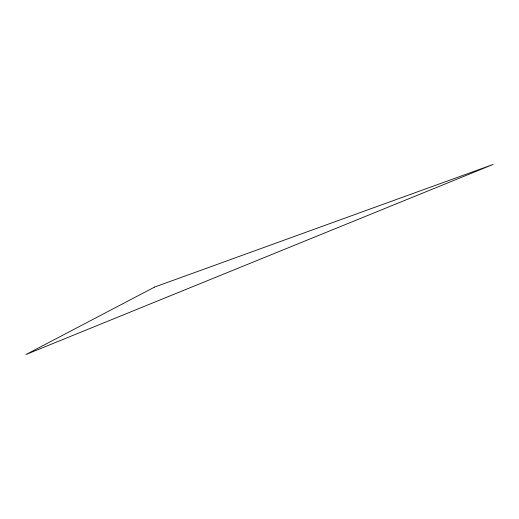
<?xml version="1.0" encoding="UTF-8"?>
<svg xmlns="http://www.w3.org/2000/svg" width="519" height="519" viewBox="0 0 519 519"><rect width="100%" height="100%" fill="white"/><g stroke="black" fill="none" stroke-linecap="round" stroke-linejoin="round"><path stroke-width="0.78" d="M154.63 287.052L25.95 354.516L493.05 164.484L154.63 287.052"/></g></svg>
